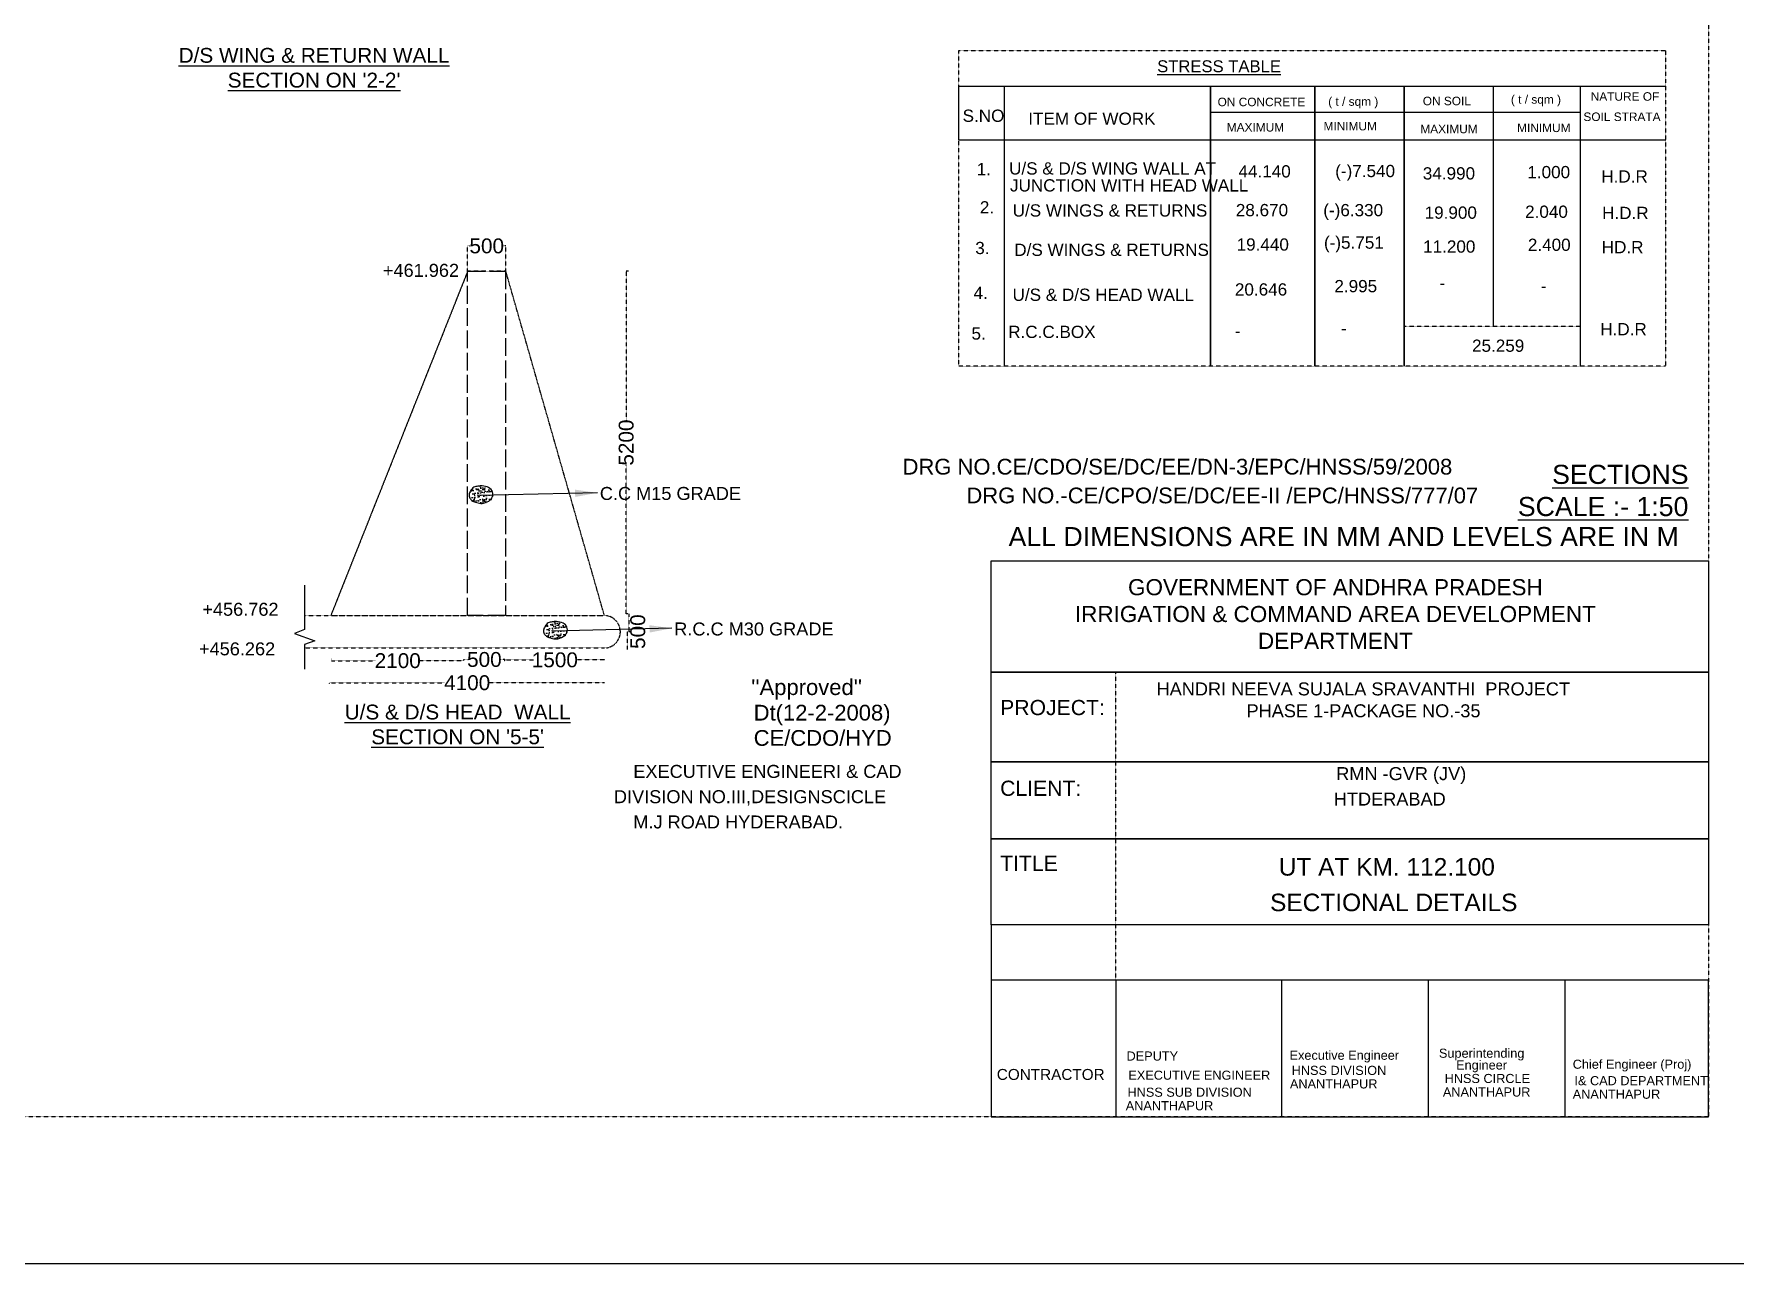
# Model space of a CAD drawing. Header units: inches. Extents: x -14031 to 118596, y 59117 to 142980.
# Drawn here: x 82780 to 105692, y 59117 to 75682 of the extents above; entities that cross this region are included whole.
import ezdxf

# ---------------------------------------------------------------- set-up
doc = ezdxf.new("R2010")
doc.units = ezdxf.units.IN
doc.header["$MEASUREMENT"] = 0
doc.linetypes.add('ACAD_ISO02W100', pattern=[15, 12, -3])
doc.linetypes.add('HIDDEN2', pattern=[0.1875, 0.125, -0.0625])
doc.layers.add('DRAWING', color=7, linetype='Continuous')
doc.styles.get("Standard").update_dxf_attribs({"font": 'arial.ttf'})
doc.dimstyles.new('dig', dxfattribs={"dimtxt": 200, "dimasz": 0.18, "dimexe": 0.18, "dimexo": 0.0625, "dimgap": 0.09, "dimtad": 0, "dimtih": 1, "dimtoh": 1, "dimdec": 4, "dimzin": 0, "dimdsep": 46, "dimtxsty": 'Standard', "dimblk": 'ARCHTICK', "dimcen": 0.09, "dimadec": 0, "dimazin": 0, "dimtfac": 1, "dimtdec": 4, "dimtofl": 0, "dimtmove": 0, "dimatfit": 3, "dimldrblk": 'ARCHTICK', "dimfxl": 1, "dimtolj": 1, "dimtzin": 0, "dimarcsym": 0})
doc.dimstyles.new('DIM TEXT', dxfattribs={"dimtxt": 100, "dimasz": 90, "dimexe": 0.18, "dimexo": 0.0625, "dimgap": 0.09, "dimtad": 0, "dimdec": 0, "dimzin": 0, "dimdsep": 46, "dimtxsty": 'Standard', "dimcen": 0.09, "dimadec": 0, "dimazin": 0, "dimtfac": 1, "dimtdec": 0, "dimtofl": 0, "dimtmove": 0, "dimatfit": 3, "dimfxl": 1, "dimtolj": 1, "dimtzin": 0, "dimarcsym": 0})
picture_1 = doc.add_image_def('image1.jpg', size_in_pixel=(7220, 3373))

# ---------------------------------------------------------------- blocks, each defined once
blk = doc.blocks.new('_ArchTick')
at = {"color": 0, "linetype": 'ByBlock', "const_width": 0.15}
blk.add_lwpolyline([(-0.5, -0.5), (0.5, 0.5)], dxfattribs=at)
blk = doc.blocks.new('*D32')
at = {"layer": 'Defpoints', "color": 0, "linetype": 'HIDDEN2', "transparency": 16777216}
for p in [(89135, 72827), (88620, 72486), (89135, 72486)]:
    blk.add_point(p, dxfattribs=at)
at = {"layer": 'DRAWING', "color": 0, "linetype": 'HIDDEN2', "lineweight": -2, "transparency": 16777216}
for p, q in [((88620, 72486), (88620, 72828)), ((88620, 72827), (88657, 72827)), ((89135, 72827), (89099, 72827)), ((89135, 72486), (89135, 72828))]:
    blk.add_line(p, q, dxfattribs=at)
at = {"layer": 'DRAWING', "color": 0, "linetype": 'HIDDEN2', "lineweight": -2, "transparency": 16777216, "xscale": 0.18, "yscale": 0.18, "zscale": 0.18, "rotation": 180}
blk.add_blockref('_ArchTick', (88620, 72827), dxfattribs=at)
at = {"layer": 'DRAWING', "color": 0, "linetype": 'HIDDEN2', "lineweight": -2, "transparency": 16777216, "xscale": 0.18, "yscale": 0.18, "zscale": 0.18}
blk.add_blockref('_ArchTick', (89135, 72827), dxfattribs=at)
at = {"layer": 'DRAWING', "color": 0, "linetype": 'HIDDEN2', "transparency": 16777216, "insert": (88878, 72827), "char_height": 200, "attachment_point": 5}
blk.add_mtext('\\A1;500', dxfattribs=at)
blk = doc.blocks.new('*D33')
at = {"layer": 'Defpoints', "color": 0, "linetype": 'HIDDEN2', "transparency": 16777216}
for p in [(86787, 67273), (88571, 67241), (88571, 67241)]:
    blk.add_point(p, dxfattribs=at)
at = {"layer": 'DRAWING', "color": 0, "linetype": 'HIDDEN2', "lineweight": -2, "transparency": 16777216}
for p, q in [((86787, 67273), (86787, 67241)), ((86787, 67241), (87379, 67241)), ((88571, 67241), (87979, 67241)), ((88571, 67241), (88571, 67241))]:
    blk.add_line(p, q, dxfattribs=at)
at = {"layer": 'DRAWING', "color": 0, "linetype": 'HIDDEN2', "lineweight": -2, "transparency": 16777216, "xscale": 0.18, "yscale": 0.18, "zscale": 0.18, "rotation": 180}
blk.add_blockref('_ArchTick', (86787, 67241), dxfattribs=at)
at = {"layer": 'DRAWING', "color": 0, "linetype": 'HIDDEN2', "lineweight": -2, "transparency": 16777216, "xscale": 0.18, "yscale": 0.18, "zscale": 0.18}
blk.add_blockref('_ArchTick', (88571, 67241), dxfattribs=at)
at = {"layer": 'DRAWING', "color": 0, "linetype": 'HIDDEN2', "transparency": 16777216, "insert": (87679, 67241), "char_height": 200, "attachment_point": 5}
blk.add_mtext('\\A1;2100', dxfattribs=at)
blk = doc.blocks.new('*D34')
at = {"layer": 'Defpoints', "color": 0, "linetype": 'HIDDEN2', "transparency": 16777216}
for p in [(88571, 67241), (89122, 67257), (89122, 67230)]:
    blk.add_point(p, dxfattribs=at)
at = {"layer": 'DRAWING', "color": 0, "linetype": 'HIDDEN2', "lineweight": -2, "transparency": 16777216}
for p, q in [((88571, 67241), (88571, 67257)), ((88571, 67257), (88626, 67257)), ((89122, 67257), (89067, 67257)), ((89122, 67230), (89122, 67257))]:
    blk.add_line(p, q, dxfattribs=at)
at = {"layer": 'DRAWING', "color": 0, "linetype": 'HIDDEN2', "lineweight": -2, "transparency": 16777216, "xscale": 0.18, "yscale": 0.18, "zscale": 0.18, "rotation": 180}
blk.add_blockref('_ArchTick', (88571, 67257), dxfattribs=at)
at = {"layer": 'DRAWING', "color": 0, "linetype": 'HIDDEN2', "lineweight": -2, "transparency": 16777216, "xscale": 0.18, "yscale": 0.18, "zscale": 0.18}
blk.add_blockref('_ArchTick', (89122, 67257), dxfattribs=at)
at = {"layer": 'DRAWING', "color": 0, "linetype": 'HIDDEN2', "transparency": 16777216, "insert": (88846, 67257), "char_height": 200, "attachment_point": 5}
blk.add_mtext('\\A1;500', dxfattribs=at)
blk = doc.blocks.new('*D35')
at = {"layer": 'Defpoints', "color": 0, "linetype": 'HIDDEN2', "transparency": 16777216}
for p in [(89122, 67230), (90468, 67252), (90468, 67252)]:
    blk.add_point(p, dxfattribs=at)
at = {"layer": 'DRAWING', "color": 0, "linetype": 'HIDDEN2', "lineweight": -2, "transparency": 16777216}
for p, q in [((89122, 67230), (89122, 67252)), ((89122, 67252), (89506, 67252)), ((90468, 67252), (90084, 67252)), ((90468, 67252), (90468, 67252))]:
    blk.add_line(p, q, dxfattribs=at)
at = {"layer": 'DRAWING', "color": 0, "linetype": 'HIDDEN2', "lineweight": -2, "transparency": 16777216, "xscale": 0.18, "yscale": 0.18, "zscale": 0.18, "rotation": 180}
blk.add_blockref('_ArchTick', (89122, 67252), dxfattribs=at)
at = {"layer": 'DRAWING', "color": 0, "linetype": 'HIDDEN2', "lineweight": -2, "transparency": 16777216, "xscale": 0.18, "yscale": 0.18, "zscale": 0.18}
blk.add_blockref('_ArchTick', (90468, 67252), dxfattribs=at)
at = {"layer": 'DRAWING', "color": 0, "linetype": 'HIDDEN2', "transparency": 16777216, "insert": (89795, 67252), "char_height": 200, "attachment_point": 5}
blk.add_mtext('\\A1;1500', dxfattribs=at)
blk = doc.blocks.new('*D36')
at = {"layer": 'Defpoints', "color": 0, "linetype": 'HIDDEN2', "transparency": 16777216}
for p in [(86762, 66928), (90465, 66944), (90465, 66944)]:
    blk.add_point(p, dxfattribs=at)
at = {"layer": 'DRAWING', "color": 0, "linetype": 'HIDDEN2', "lineweight": -2, "transparency": 16777216}
for p, q in [((86762, 66928), (86762, 66944)), ((86762, 66944), (88311, 66944)), ((90465, 66944), (88916, 66944)), ((90465, 66944), (90465, 66944))]:
    blk.add_line(p, q, dxfattribs=at)
at = {"layer": 'DRAWING', "color": 0, "linetype": 'HIDDEN2', "lineweight": -2, "transparency": 16777216, "xscale": 0.18, "yscale": 0.18, "zscale": 0.18, "rotation": 180}
blk.add_blockref('_ArchTick', (86762, 66944), dxfattribs=at)
at = {"layer": 'DRAWING', "color": 0, "linetype": 'HIDDEN2', "lineweight": -2, "transparency": 16777216, "xscale": 0.18, "yscale": 0.18, "zscale": 0.18}
blk.add_blockref('_ArchTick', (90465, 66944), dxfattribs=at)
at = {"layer": 'DRAWING', "color": 0, "linetype": 'HIDDEN2', "transparency": 16777216, "insert": (88614, 66944), "char_height": 200, "attachment_point": 5}
blk.add_mtext('\\A1;4100', dxfattribs=at)
blk = doc.blocks.new('*D37')
at = {"layer": 'Defpoints', "color": 0, "linetype": 'HIDDEN2', "transparency": 16777216}
for p in [(90794, 67872), (90794, 67633), (90775, 67393)]:
    blk.add_point(p, dxfattribs=at)
at = {"layer": 'DRAWING', "color": 0, "linetype": 'HIDDEN2', "lineweight": -2, "transparency": 16777216}
for p, q in [((90794, 67872), (90794, 67633)), ((90775, 67393), (90775, 67633)), ((90775, 67633), (90794, 67633)), ((90794, 67633), (90810, 67633))]:
    blk.add_line(p, q, dxfattribs=at)
at = {"layer": 'DRAWING', "color": 0, "linetype": 'HIDDEN2', "lineweight": -2, "transparency": 16777216, "xscale": 0.18, "yscale": 0.18, "zscale": 0.18, "rotation": 180}
blk.add_blockref('_ArchTick', (90775, 67633), dxfattribs=at)
at = {"layer": 'DRAWING', "color": 0, "linetype": 'HIDDEN2', "lineweight": -2, "transparency": 16777216, "xscale": 0.18, "yscale": 0.18, "zscale": 0.18}
blk.add_blockref('_ArchTick', (90794, 67633), dxfattribs=at)
at = {"layer": 'DRAWING', "color": 0, "linetype": 'HIDDEN2', "transparency": 16777216, "insert": (90913, 67633), "char_height": 200, "attachment_point": 5, "rotation": 90}
blk.add_mtext('\\A1;500', dxfattribs=at)
blk = doc.blocks.new('*D38')
at = {"layer": 'Defpoints', "color": 0, "linetype": 'HIDDEN2', "transparency": 16777216}
for p in [(90757, 72486), (90789, 72486), (90794, 67872)]:
    blk.add_point(p, dxfattribs=at)
at = {"layer": 'DRAWING', "color": 0, "linetype": 'HIDDEN2', "lineweight": -2, "transparency": 16777216}
for p, q in [((90789, 72486), (90757, 72486)), ((90757, 72486), (90757, 70477)), ((90757, 67872), (90757, 69881)), ((90794, 67872), (90757, 67872))]:
    blk.add_line(p, q, dxfattribs=at)
at = {"layer": 'DRAWING', "color": 0, "linetype": 'HIDDEN2', "lineweight": -2, "transparency": 16777216, "xscale": 0.18, "yscale": 0.18, "zscale": 0.18}
for p, rotation in [((90757, 72486), 90), ((90757, 67872), 270)]:
    blk.add_blockref('_ArchTick', p, dxfattribs=dict(at, rotation=rotation))
at = {"layer": 'DRAWING', "color": 0, "linetype": 'HIDDEN2', "transparency": 16777216, "insert": (90757, 70179), "char_height": 200, "attachment_point": 5, "rotation": 90}
blk.add_mtext('\\A1;5200', dxfattribs=at)

msp = doc.modelspace()

# ---------------------------------------------------------------- hatches: boundary and pattern name
at = {"layer": 'DRAWING'}
h = msp.add_hatch(dxfattribs=at)
h.set_pattern_fill('AR-CONC', color=256, scale=15, style=0)
h.set_pattern_definition([(50, (85157.9, -8304.42), (107.58903, -9.41282), [11.25, -123.75]), (355, (85157.9, -8304.42), (-20.8127, 112.82882), [9, -99]), (100.4514, (85166.86, -8305.2), (86.77641, 103.41593), [9.56103, -105.17132]), (46.1842, (85157.9, -8274.42), (160.08616, -24.82785), [16.875, -185.625]), (96.6356, (85171.24, -8276.49), (140.1994, 146.11768), [14.34154, -157.75695]), (351.1842, (85157.9, -8274.42), (140.1993, 146.1178), [13.5, -148.5]), (21, (85172.9, -8281.92), (89.53606, -60.39283), [11.25, -123.75]), (326, (85172.9, -8281.92), (36.4973, 108.7725), [9, -99]), (71.4514, (85180.36, -8286.95), (126.0334, 48.37957), [9.56103, -105.17132]), (37.5, (85157.896, -8304.42), (1.823978, 49.934078), [0, -97.8, 0, -100.5, 0, -99.375]), (7.5, (85157.896, -8304.42), (39.46043, 59.161757), [0, -57.3, 0, -95.55, 0, -37.875]), (327.5, (85124.446, -8304.42), (80.073365, -3.38323), [0, -37.5, 0, -117, 0, -155.25]), (317.5, (85109.446, -8304.42), (87.477925, 15.01575), [0, -48.75, 0, -77.7, 0, -110.25])])
edge = h.paths.add_edge_path()
edge.add_spline(control_points=[(88790.39638, 69596.07993), (88822.21827, 69594.15789), (88880.88488, 69590.61443), (88955.66747, 69541.9603), (88966.79191, 69471.33889), (88937.3176, 69405.35599), (88882.32439, 69377.67283), (88831.47011, 69360.31071), (88784.10952, 69357.00703), (88733.8453, 69375.97066), (88679.09187, 69391.9542), (88652.23372, 69425.15123), (88635.71116, 69461.39463), (88647.27643, 69508.82812), (88670.34605, 69549.67883), (88709.54482, 69584.22599), (88745.21282, 69587.85685), (88774.1095, 69592.57641), (88784.73364, 69594.8618), (88790.39638, 69596.07993)], knot_values=[0, 0, 0, 0, 95.1892851113, 175.4902813691, 244.4558524898, 289.2330788443, 384.9213748893, 415.2858277907, 451.3725289422, 524.134125956, 575.2124971125, 617.7330803634, 647.8162982764, 691.3048025046, 756.3048025046, 787.9315317063, 843.5934576521, 858.8003639779, 876.1569189356, 876.1569189356, 876.1569189356, 876.1569189356], degree=3, periodic=0)
h = msp.add_hatch(dxfattribs=at)
h.set_pattern_fill('AR-CONC', color=256, scale=15, style=0)
h.set_pattern_definition([(50, (86160.24, -10129.764), (107.58903, -9.41282), [11.25, -123.75]), (355, (86160.24, -10129.76), (-20.8127, 112.82882), [9, -99]), (100.4514, (86169.2, -10130.55), (86.77641, 103.41593), [9.56103, -105.17132]), (46.1842, (86160.24, -10099.76), (160.08616, -24.82785), [16.875, -185.625]), (96.6356, (86173.58, -10101.83), (140.1994, 146.11768), [14.34154, -157.75695]), (351.1842, (86160.24, -10099.76), (140.1993, 146.1178), [13.5, -148.5]), (21, (86175.24, -10107.264), (89.53606, -60.39283), [11.25, -123.75]), (326, (86175.24, -10107.26), (36.4973, 108.7725), [9, -99]), (71.4514, (86182.7, -10112.3), (126.0334, 48.37957), [9.56103, -105.17132]), (37.5, (86160.238, -10129.764), (1.823978, 49.934078), [0, -97.8, 0, -100.5, 0, -99.375]), (7.5, (86160.24, -10129.764), (39.46043, 59.161757), [0, -57.3, 0, -95.55, 0, -37.875]), (327.5, (86126.79, -10129.764), (80.073365, -3.38323), [0, -37.5, 0, -117, 0, -155.25]), (317.5, (86111.79, -10129.764), (87.477925, 15.01575), [0, -48.75, 0, -77.7, 0, -110.25])])
edge = h.paths.add_edge_path()
edge.add_spline(control_points=[(89792.73802, 67770.73554), (89824.55991, 67768.8135), (89883.22653, 67765.27004), (89958.00911, 67716.61591), (89969.13356, 67645.9945), (89939.65924, 67580.0116), (89884.66603, 67552.32844), (89833.81175, 67534.96632), (89786.45116, 67531.66264), (89736.18694, 67550.62627), (89681.43351, 67566.60981), (89654.57537, 67599.80684), (89638.0528, 67636.05024), (89649.61807, 67683.48373), (89672.68769, 67724.33444), (89711.88646, 67758.8816), (89747.55446, 67762.51246), (89776.45114, 67767.23202), (89787.07528, 67769.51741), (89792.73802, 67770.73554)], knot_values=[0, 0, 0, 0, 95.1892851113, 175.4902813691, 244.4558524898, 289.2330788443, 384.9213748893, 415.2858277907, 451.3725289422, 524.134125956, 575.2124971125, 617.7330803634, 647.8162982764, 691.3048025046, 756.3048025046, 787.9315317063, 843.5934576521, 858.8003639779, 876.1569189356, 876.1569189356, 876.1569189356, 876.1569189356], degree=3, periodic=0)

# ---------------------------------------------------------------- linework, layer by layer
at = {"linetype": 'HIDDEN2'}
msp.add_lwpolyline([(97351.21877, 62938.08807), (97351.21877, 67086.08562)], dxfattribs=at)
at = {"layer": 'DRAWING', "ltscale": 0.02}
for p, q in [((95238.78819, 74979.08179), (104762.49909, 74979.08179)), ((95238.78819, 74252.86687), (95238.78819, 74979.08179)), ((101233.92068, 71206.19188), (101233.92068, 74979.08179)), ((101233.92068, 74979.08179), (102436.09456, 74979.08179)), ((102436.09456, 74979.08179), (102436.09456, 71748.50891)), ((103605.73885, 74979.08179), (103605.73885, 71206.19188)), ((98625.97928, 74629.26126), (103605.73885, 74629.26126)), ((98625.97928, 74252.86687), (98625.97928, 74629.26126)), ((104762.49909, 74252.86687), (95238.78819, 74252.86687)), ((104762.49909, 74252.86687), (98625.97928, 74252.86687))]:
    msp.add_line(p, q, dxfattribs=at)
at = {"layer": 'DRAWING', "linetype": 'HIDDEN2'}
for points in [[(71874.33855, 84638.7061), (105334.05475, 84638.7061), (105334.05475, 61097.85817), (71874.33855, 61097.85817)], [(95238.78819, 75458.63322), (104757.9167, 75458.63322), (104757.9167, 71206.19188), (95238.78819, 71206.19188)], [(86777.02189, 67849.65216), (90463.44533, 67849.65216), (89135.46856, 72486.14934), (88620.23361, 72486.14934)]]:
    msp.add_lwpolyline(points, close=True, dxfattribs=at)
at = {"layer": 'DRAWING', "ltscale": 0.02}
for points in [[(95853.22585, 71206.19188), (95853.22585, 74979.08179), (98625.97928, 74979.08179), (98625.97928, 71206.19188)], [(98625.97928, 71206.19188), (98625.97928, 74979.08179), (100031.74681, 74979.08179), (100031.74681, 71206.19188)], [(100031.74681, 71206.19188), (100031.74681, 74979.08179), (101233.92068, 74979.08179), (101233.92068, 71206.19188)], [(95672.13875, 63682.52956), (95672.13875, 62938.08807)], [(97351.21877, 62938.08807), (97351.21877, 61097.85817)], [(99584.96307, 62938.08807), (99584.96307, 61097.85817)], [(101560.67882, 62938.08807), (101560.67882, 61097.85817)], [(103399.39055, 62938.08807), (103399.39055, 61097.85817)]]:
    msp.add_lwpolyline(points, dxfattribs=at)
at = {"layer": 'DRAWING', "linetype": 'ACAD_ISO02W100', "ltscale": 20}
msp.add_lwpolyline([(88620.23361, 72486.14934), (89131.43378, 72486.14934), (89131.43378, 67849.65216), (88620.23361, 67849.65216)], close=True, dxfattribs=at)
at = {"layer": 'DRAWING', "linetype": 'HIDDEN2'}
for points in [[(101231.26073, 71748.50891), (103602.51387, 71748.50891)], [(86425.39131, 67849.65216), (90464.9226, 67849.65216)], [(86424.58604, 67412.68112), (90464.11733, 67412.68112)]]:
    msp.add_lwpolyline(points, dxfattribs=at)
at = {"layer": 'DRAWING', "ltscale": 0.02}
for points in [[(95672.13875, 68586.21319), (105334.05475, 68586.21319), (105334.05475, 67086.08562), (95672.13875, 67086.08562)], [(95672.13875, 67086.08562), (105334.05475, 67086.08562), (105334.05475, 65881.33313), (95672.13875, 65881.33313)], [(95672.13875, 65881.33313), (105334.05475, 65881.33313), (105334.05475, 64842.03568), (95672.13875, 64842.03568)], [(95672.13875, 64842.03568), (105334.05475, 64842.03568), (105334.05475, 63682.52956), (95672.13875, 63682.52956)], [(95672.13875, 61097.85817), (105334.05475, 61097.85817), (105334.05475, 62938.08807), (95672.13875, 62938.08807)]]:
    msp.add_lwpolyline(points, close=True, dxfattribs=at)
at = {"layer": 'DRAWING', "linetype": 'Continuous'}
msp.add_lwpolyline([(86424.58604, 68258.13816), (86424.58604, 67659.60445), (86287.21216, 67609.60445), (86561.95991, 67509.60445), (86424.58604, 67459.60445), (86424.58604, 67129.19277)], dxfattribs=at)
at = {"layer": 'DRAWING', "linetype": 'HIDDEN2'}
msp.add_arc((90459.35819, 67631.17616), 218.54686, 271.247787511, 88.54103812, dxfattribs=at)
at = {"layer": 'DRAWING'}
for points in [[(88790.39638, 69596.07993), (88884.39638, 69581.07993), (88948.39638, 69532.57993), (88959.89638, 69464.57993), (88941.89638, 69423.57993), (88861.89638, 69371.07993), (88832.89638, 69362.07993), (88796.89638, 69359.57993), (88726.39638, 69377.57993), (88679.39638, 69397.57993), (88651.39638, 69429.57993), (88640.39638, 69457.57993), (88646.89638, 69500.57993), (88679.89638, 69556.57993), (88704.39638, 69576.57993), (88758.39638, 69590.07993), (88773.39638, 69592.57993), (88790.39638, 69596.07993)], [(89792.73802, 67770.73554), (89886.73802, 67755.73554), (89950.73802, 67707.23554), (89962.23802, 67639.23554), (89944.23802, 67598.23554), (89864.23802, 67545.73554), (89835.23802, 67536.73554), (89799.23802, 67534.23554), (89728.73802, 67552.23554), (89681.73802, 67572.23554), (89653.73802, 67604.23554), (89642.73802, 67632.23554), (89649.23802, 67675.23554), (89682.23802, 67731.23554), (89706.73802, 67751.23554), (89760.73802, 67764.73554), (89775.73802, 67767.23554), (89792.73802, 67770.73554)]]:
    msp.add_spline(points, degree=3, dxfattribs=at)

# ---------------------------------------------------------------- texts
at = {"linetype": 'HIDDEN2'}
for s, height, p in [('DRG NO.CE/CDO/SE/DC/EE/DN-3/EPC/HNSS/59/2008', 211.9791311, (94479.56131, 69748.66127)), ('DRG NO.-CE/CPO/SE/DC/EE-II /EPC/HNSS/777/07', 211.9791311, (95339.41409, 69361.23046)), ("''Approved''", 211.9791311, (92440.18112, 66779.27456)), ('Dt(12-2-2008)', 211.9791311, (92473.88694, 66435.74211)), ('CE/CDO/HYD', 211.979131, (92473.88694, 66095.21629))]:
    msp.add_text(s, height=height, dxfattribs=at).set_placement(p)
at = {"layer": 'DRAWING'}
for s, height, p in [('%%USTRESS TABLE', 160.2294685, (97908.99542, 75167.49332)), ('ON CONCRETE', 114.4496204, (98723.08903, 74709.86158)), ('( t / sqm )', 114.4496204, (100212.82612, 74715.59247)), ('ON SOIL', 114.44962, (101486.56259, 74722.94066)), ('( t / sqm )', 114.4496204, (102673.90671, 74743.36793)), ('NATURE OF', 114.44962, (103749.21049, 74783.39458)), ('S.NO', 164.807453, (95287.96604, 74499.05258)), ('ITEM OF WORK', 164.8074533, (96173.22146, 74459.39531)), ('MAXIMUM', 114.44962, (98846.29172, 74367.82632)), ('MINIMUM', 114.44962, (100149.82857, 74383.87802)), ('MINIMUM', 114.44962, (102757.13892, 74361.36364)), ('SOIL STRATA', 114.4496204, (103650.52655, 74510.20567)), ('MAXIMUM', 114.44962, (101453.60207, 74345.31194)), ('1.', 164.807453, (95477.94133, 73779.51035)), ('U/S & D/S WING WALL AT ', 164.8074533, (95914.29231, 73789.33969)), ('44.140', 164.807453, (99004.17831, 73749.94656)), ('(-)7.540', 164.807453, (100307.13481, 73754.67287)), ('34.990', 164.807453, (101487.05279, 73722.60628)), ('1.000', 164.807453, (102895.42904, 73739.81412)), ('H.D.R', 164.807453, (103891.54138, 73681.13906)), ('2.', 164.807453, (95520.42168, 73265.09236)), ('U/S WINGS & RETURNS', 164.8074533, (95962.15916, 73223.35232)), ('28.670', 164.807453, (98968.48691, 73228.30379)), ('(-)6.330', 164.807453, (100146.27507, 73227.66727)), ('19.900', 164.807453, (101511.68334, 73193.94224)), ('2.040', 164.807453, (102865.21992, 73206.1618)), ('H.D.R', 164.807453, (103902.28877, 73189.96558)), ('3.', 164.807453, (95458.61225, 72717.81189)), ('D/S WINGS & RETURNS', 164.8074533, (95984.2404, 72693.07183)), ('19.440', 164.807453, (98979.14157, 72764.68961)), ('(-)5.751', 164.807453, (100155.74088, 72790.45373)), ('11.200', 164.807453, (101491.1741, 72736.8362)), ('2.400', 164.807453, (102902.40137, 72761.00902)), ('HD.R', 164.807453, (103897.32818, 72729.12326)), ('+461.962', 175, (87479.00968, 72411.47863)), ('4.', 164.807453, (95435.29427, 72112.53592)), ('U/S & D/S HEAD WALL', 164.8074533, (95960.92242, 72087.79587)), ('20.646', 164.807453, (98955.8236, 72159.41364)), ('2.995', 164.807453, (100296.38385, 72203.99494)), ('-', 164.80745, (101710.94796, 72246.54495)), ('-', 164.80745, (103077.10198, 72207.53413)), ('5.', 164.807453, (95407.59673, 71566.08757)), ('R.C.C.BOX', 164.807453, (95902.09931, 71587.82161)), ('H.D.R', 164.807453, (103877.4031, 71624.15002)), ('-', 164.80745, (98954.58955, 71600.34402)), ('-', 164.80745, (100384.9061, 71636.14304)), ('25.259', 164.807453, (102150.15939, 71401.8125)), ('C.C M15 GRADE', 175, (90401.46469, 69406.46107)), ('+456.762', 175, (85047.05459, 67846.56397)), ('R.C.C M30 GRADE', 175, (91403.80633, 67581.11668)), ('+456.262', 175, (85001.86953, 67313.64212)), ('EXECUTIVE ENGINEERI & CAD', 175, (90852.70097, 65663.24994)), ('DIVISION NO.III,DESIGNSCICLE', 175, (90591.09555, 65322.72412)), ('M.J ROAD HYDERABAD.', 175, (90852.70097, 64982.1983)), ('UT AT KM. 112.100 ', 235.8767893, (99546.37509, 64347.2173)), ('DEPUTY', 122.533397, (97496.48848, 61856.00816)), (' Executive Engineer', 122.5333971, (99644.69086, 61866.90023)), ('Superintending ', 122.5333971, (101704.38858, 61894.09779)), ('Chief Engineer (Proj)', 122.5333971, (103506.74269, 61745.90923)), (' EXECUTIVE ENGINEER', 122.5333971, (97473.05844, 61598.15249)), ('HNSS DIVISION', 122.5333971, (99720.78286, 61662.81002)), ('HNSS CIRCLE', 122.5333971, (101781.09324, 61553.61137)), ('I& CAD DEPARTMENT', 122.5333971, (103529.84606, 61523.94235)), ('HNSS SUB DIVISION', 122.5333971, (97509.10285, 61368.81295)), ('ANANTHAPUR', 122.533397, (99697.23844, 61480.81056)), ('ANANTHAPUR', 122.533397, (101757.54883, 61371.61191)), ('ANANTHAPUR', 122.533397, (103506.30165, 61341.94289)), ('ANANTHAPUR', 122.533397, (97485.55844, 61186.81349))]:
    msp.add_text(s, height=height, dxfattribs=at).set_placement(p)
at = {"layer": 'DRAWING', "linetype": 'HIDDEN2'}
for s, height, p in [('%%USECTIONS', 257.3201338, (103228.9203, 69622.61522)), ('%%USCALE :- 1:50', 257.3201338, (102767.11316, 69189.36019)), ('ALL DIMENSIONS ARE IN MM AND LEVELS ARE IN M', 257.3201338, (95907.22476, 68784.3655)), ('HANDRI NEEVA SUJALA SRAVANTHI  PROJECT', 175, (97901.03531, 66774.06073)), ('PHASE 1-PACKAGE NO.-35', 175, (99112.66559, 66479.29038)), ('RMN -GVR (JV)', 175, (100320.80641, 65633.09862)), ('HTDERABAD', 175, (100288.32333, 65290.53177))]:
    msp.add_text(s, height=height, dxfattribs=at).set_placement(p)
at = {"layer": 'DRAWING', "color": 7, "linetype": 'HIDDEN2'}
msp.add_text('CONTRACTOR', height=147.427454, dxfattribs=at).set_placement((95748.50797, 61595.51119))
at = {"layer": 'DRAWING', "char_height": 200, "attachment_point": 5}
for s, insert in [("{\\L\\C0;D/S WING & RETURN WALL\\PSECTION ON '2-2'}", (86551.89866, 75226.39235)), ("{\\L\\C0;U/S & D/S HEAD  WALL\\PSECTION ON '5-5'}", (88485.52369, 66381.94007))]:
    msp.add_mtext(s, dxfattribs=dict(at, insert=insert))
at = {"layer": 'DRAWING', "attachment_point": 1}
for s, insert, char_height, width in [('JUNCTION WITH HEAD WALL', (95926.25466, 73725.60074), 164.8074533, 3221.5697588), (' {\\C7;SECTIONAL DETAILS}', (99337.88033, 64104.24874), 235.8767893, 4240.9278294), ('Engineer', (101935.94278, 61857.27596), 122.533397, 707.7181307)]:
    msp.add_mtext(s, dxfattribs=dict(at, insert=insert, char_height=char_height, width=width))
at = {"layer": 'DRAWING', "color": 7}
for s, insert, char_height, width, attachment_point in [('GOVERNMENT OF ANDHRA PRADESH\\PIRRIGATION & COMMAND AREA DEVELOPMENT DEPARTMENT', (100309.14334, 67870.28037), 216.8050788, 8333.0636087, 5), ('PROJECT:', (95793.59981, 66713.01079), 204.222328, 1659.7696103, 1), ('CLIENT:', (95793.59981, 65625.7835), 204.222328, 1659.7696103, 1), ('TITLE', (95793.59981, 64614.85226), 204.222328, 1659.7696103, 1)]:
    msp.add_mtext(s, dxfattribs=dict(at, insert=insert, char_height=char_height, width=width, attachment_point=attachment_point))

# ---------------------------------------------------------------- dimensions: what is measured, and where the dimension line sits
at = {"layer": 'DRAWING', "linetype": 'HIDDEN2'}
for base, p1, p2, text, picture, middle in [((89135.46856, 72827.43873), (88620.23361, 72486.14934), (89135.46856, 72486.14934), '500', '*D32', (88877.85109, 72827.43873)), ((88570.69021, 67241.06006), (86787.00106, 67273.45427), (88570.69021, 67241.06006), '2100', '*D33', (87678.84564, 67241.06006)), ((89122.0122, 67257.25716), (88570.78021, 67241.15006), (89122.0122, 67230.26205), '500', '*D34', (88846.39621, 67257.25716)), ((90467.88676, 67251.85826), (89122.0122, 67230.26205), (90467.88676, 67251.85826), '1500', '*D35', (89794.94948, 67251.85826)), ((90465.04463, 66943.81665), (86762.24201, 66927.85136), (90465.04463, 66943.81665), '4100', '*D36', (88613.64332, 66943.81665))]:
    dim = msp.add_linear_dim(base=base, p1=p1, p2=p2, text=text, dimstyle='dig', dxfattribs=at)
    dim.commit()
    dim.dimension.update_dxf_attribs({"geometry": picture, "text_midpoint": middle})
dim = msp.add_linear_dim(base=(90756.70305, 72486.14934), p1=(90794.46083, 67872.01384), p2=(90789.41043, 72486.14934), angle=90, text='5200', dimstyle='dig', dxfattribs=at)
dim.commit()
dim.dimension.update_dxf_attribs({"geometry": '*D38', "text_midpoint": (90756.70305, 70179.08159), "text_rotation": 90})
dim = msp.add_linear_dim(base=(90794.46083, 67632.68192), p1=(90774.76744, 67393.35), p2=(90794.46083, 67872.01384), text='500', dimstyle='dig', dxfattribs=at)
dim.commit()
dim.dimension.update_dxf_attribs({"geometry": '*D37', "text_midpoint": (90912.62041, 67632.68192), "dimtype": 160, "text_rotation": 90})

# ---------------------------------------------------------------- pictures from other files: only their frames are drawn
at = {"linetype": 'HIDDEN2'}
image = msp.add_image(picture_1, insert=(60176.32332, 59116.60337), size_in_units=(58419.71765, 27292.20327), dxfattribs=dict(at, fade=30))
image.dxf.flags = 7

# ---------------------------------------------------------------- leaders
at = {"layer": 'DRAWING'}
for points in [[(90368.42383, 69502.93188), (88770.2859, 69464.43458)], [(91370.76547, 67677.58749), (89772.62754, 67639.09019)]]:
    msp.add_leader(points, dimstyle='DIM TEXT', override={"dimasz": 300, "dimgap": 0.09, "dimtad": 0}, dxfattribs=at)

doc.saveas('drawing.dxf')
